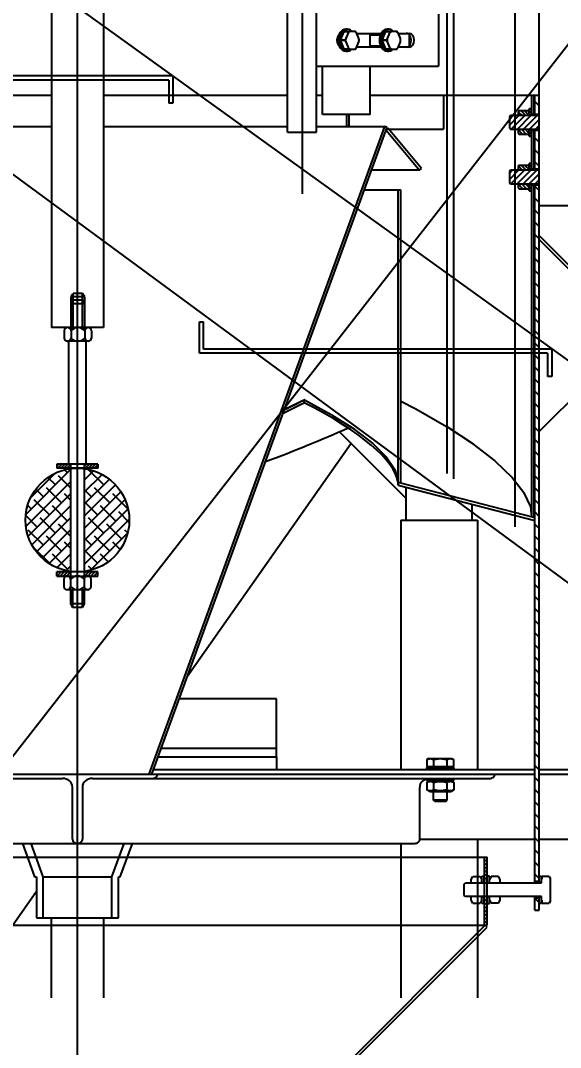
# Model space of a CAD drawing. Extents: x 0 to 21025, y 0 to 14850.
# Drawn here: x 12791 to 13186, y 10571 to 11323 of the extents above; entities that cross this region are included whole.
import ezdxf

# ---------------------------------------------------------------- set-up
doc = ezdxf.new("R2010")
doc.units = 0
doc.header["$LTSCALE"] = 200
doc.header["$MEASUREMENT"] = 0
doc.header["$PDMODE"] = 35
doc.header["$PDSIZE"] = 5
doc.linetypes.add('CENTER', pattern=[2, 1.25, -0.25, 0.25, -0.25])
doc.linetypes.add('DASHED2', pattern=[0.375, 0.25, -0.125])
for name, color, linetype in [('DIM', 1, 'Continuous'), ('HACH', 9, 'Continuous'), ('M2', 2, 'Continuous'), ('M3', 3, 'Continuous'), ('M4', 4, 'Continuous'), ('MC1', 8, 'CENTER'), ('MT2', 1, 'DASHED2')]:
    doc.layers.add(name, color=color, linetype=linetype)
doc.styles.add('ROMANS', font='romans.shx')
doc.dimstyles.new('CEMI-1. 25', dxfattribs={"dimscale": 25, "dimtxt": 2.5, "dimasz": 2.5, "dimexe": 1, "dimexo": 1, "dimtad": 1, "dimdec": 0, "dimtxsty": 'ROMANS', "dimcen": 0, "dimclrd": 1, "dimclre": 1, "dimclrt": 3, "dimadec": 0, "dimazin": 2, "dimtfac": 1, "dimtdec": 0, "dimtmove": 0, "dimatfit": 3, "dimfxl": 1.25, "dimlwd": -1, "dimlwe": -1, "dimarcsym": 1})
pattern_1 = [(45, (57675.6955, -24767.6057), (-1.122532015, 1.122532015), [])]
pattern_2 = [(45, (-11993.1698, 1863.793), (2.2097087, -2.2097087), [])]
pattern_3 = [(135, (-11993.1698, 1863.793), (1.32582521, 1.32582521), [])]

# ---------------------------------------------------------------- blocks, each defined once
blk = doc.blocks.new('iss')
at = {"layer": 'HACH'}
h = blk.add_hatch(dxfattribs=at)
h.set_pattern_fill('ANSI31', color=256, scale=50, style=0)
h.set_pattern_definition([(135, (-11993.17, 1863.793), (4.4194174, 4.4194174), [])])
h.paths.add_polyline_path([(4460.3, -19453.96), (4463.48, -19453.96), (4463.48, -19459.45), (4463.48, -19462.96), (4460.3, -19462.96)])
h.paths.add_polyline_path([(4463.48, -18946.87), (4463.48, -18932.04), (4460.3, -18932.04), (4460.3, -19175.33), (4460.3, -19177.46), (4460.3, -19442.96), (4463.48, -19442.96), (4463.48, -19433.29)])
h.paths.add_polyline_path([(4463.48, -18920.04), (4463.48, -18892.04), (4460.3, -18892.04), (4460.3, -18920.04)])
h.paths.add_polyline_path([(4463.48, -18880.04), (4463.48, -18866.04), (4460.3, -18866.04), (4460.3, -18880.04)])
h = blk.add_hatch(dxfattribs=at)
h.set_pattern_fill('ANSI31', color=256, scale=25, angle=90, style=0)
h.set_pattern_definition(pattern_2)
h.paths.add_polyline_path([(4442.57, -18891.04), (4441.65, -18890.12), (4441.65, -18881.96), (4442.57, -18881.04), (4448.1, -18881.04), (4456.1, -18881.04), (4463.48, -18881.04), (4463.48, -18891.04), (4456.1, -18891.04), (4448.1, -18891.04)])
h = blk.add_hatch(dxfattribs=at)
h.set_pattern_fill('ANSI31', color=256, scale=15, style=0)
h.set_pattern_definition(pattern_3)
h.paths.add_polyline_path([(4455.58, -18894.59), (4448.62, -18894.59), (4448.1, -18893.69), (4448.1, -18891.04), (4456.1, -18891.04), (4456.1, -18891.29), (4456.1, -18893.69)])
h.paths.add_polyline_path([(4448.62, -18877.49), (4455.58, -18877.49), (4456.1, -18878.39), (4456.1, -18880.79), (4456.1, -18881.04), (4448.1, -18881.04), (4448.1, -18878.39)])
h = blk.add_hatch(dxfattribs=at)
h.set_pattern_fill('ANSI31', color=256, scale=12.5, style=0)
h.set_pattern_definition([(135, (-11993.1698, 1903.793), (1.10485435, 1.10485435), [])])
h.paths.add_polyline_path([(4456.1, -18876.04), (4457.8, -18876.04), (4457.8, -18880.79), (4456.1, -18880.79), (4456.1, -18878.39)])
h.paths.add_polyline_path([(4457.8, -18896.04), (4456.1, -18896.04), (4456.1, -18893.69), (4456.1, -18891.29), (4457.8, -18891.29)])
h = blk.add_hatch(dxfattribs=at)
h.set_pattern_fill('ANSI31', color=256, scale=15, style=0)
h.set_pattern_definition(pattern_3)
h.paths.add_polyline_path([(4455.58, -18934.59), (4448.62, -18934.59), (4448.1, -18933.69), (4448.1, -18931.04), (4456.1, -18931.04), (4456.1, -18931.29), (4456.1, -18933.69)])
h.paths.add_polyline_path([(4448.62, -18917.49), (4455.58, -18917.49), (4456.1, -18918.39), (4456.1, -18920.79), (4456.1, -18921.04), (4448.1, -18921.04), (4448.1, -18918.39)])
h = blk.add_hatch(dxfattribs=at)
h.set_pattern_fill('ANSI31', color=256, scale=12.5, style=0)
h.set_pattern_definition([(135, (-11993.1698, 1863.793), (1.10485435, 1.10485435), [])])
h.paths.add_polyline_path([(4456.1, -18916.04), (4457.8, -18916.04), (4457.8, -18920.79), (4456.1, -18920.79), (4456.1, -18918.39)])
h.paths.add_polyline_path([(4457.8, -18936.04), (4456.1, -18936.04), (4456.1, -18933.69), (4456.1, -18931.29), (4457.8, -18931.29)])
h = blk.add_hatch(dxfattribs=at)
h.set_pattern_fill('ANSI31', color=256, scale=25, angle=90, style=0)
h.set_pattern_definition(pattern_2)
h.paths.add_polyline_path([(4442.57, -18931.04), (4441.65, -18930.12), (4441.65, -18921.96), (4442.57, -18921.04), (4448.1, -18921.04), (4456.1, -18921.04), (4463.48, -18921.04), (4463.48, -18931.04), (4456.1, -18931.04), (4448.1, -18931.04)])
h = blk.add_hatch(dxfattribs=at)
h.set_pattern_fill('ANSI31', color=256, scale=0.5, style=0)
h.set_pattern_definition(pattern_1)
h.paths.add_polyline_path([(4120.3, -19136.21), (4110.3, -19136.21), (4110.3, -19139.21), (4120.3, -19139.21)])
h.paths.add_polyline_path([(4140.3, -19136.21), (4130.3, -19136.21), (4130.3, -19139.21), (4140.3, -19139.21)])
h = blk.add_hatch(dxfattribs=at)
h.set_pattern_fill('ANSI38', color=256, scale=50, style=0)
h.set_pattern_definition([(45, (-139728.9055, -5143.8556), (-4.41941738, 4.41941738), []), (135, (-139728.9055, -5143.8556), (-13.25825215, 4.41941738), [15.625, -9.375])])
h.paths.add_polyline_path([(4120.3, -19139.54, 0.308546), (4088.41, -19168.12), (4120.3, -19168.12)])
h.paths.add_polyline_path([(4120.3, -19168.12), (4088.41, -19168.12, 0.060504), (4087.3, -19177.21, 0.37607), (4120.3, -19214.88)])
h.paths.add_polyline_path([(4163.3, -19177.21, 0.060504), (4162.2, -19168.12), (4130.3, -19168.12), (4130.3, -19214.88, 0.37607)])
h.paths.add_polyline_path([(4130.3, -19139.54), (4130.3, -19168.12), (4162.2, -19168.12, 0.308546)])
h = blk.add_hatch(dxfattribs=at)
h.set_pattern_fill('ANSI31', color=256, scale=0.5, style=0)
h.set_pattern_definition(pattern_1)
h.paths.add_polyline_path([(4120.3, -19215.21), (4110.3, -19215.21), (4110.3, -19218.21), (4120.3, -19218.21)])
h.paths.add_polyline_path([(4140.3, -19215.21), (4130.3, -19215.21), (4130.3, -19218.21), (4140.3, -19218.21)])
h = blk.add_hatch(dxfattribs=at)
h.set_pattern_fill('ANSI31', color=256, scale=15, angle=90, style=0)
h.set_pattern_definition([(135, (20243.7777, 1966.8748), (-1.32582521, -1.32582521), [])])
h.paths.add_polyline_path([(3827.3, -19453.96), (3825.3, -19453.96), (3825.3, -19473.97), (3827.3, -19473.97), (3827.3, -19457.96)])
h.paths.add_polyline_path([(3825.3, -19441.96), (3827.3, -19441.96), (3827.3, -19437.96), (3827.3, -19423.97), (3825.3, -19423.97)])
h.paths.add_polyline_path([(4425.3, -19453.96), (4423.3, -19453.96), (4423.3, -19457.96), (4423.3, -19473.97), (4425.3, -19473.97)])
h.paths.add_polyline_path([(4423.3, -19441.96), (4425.3, -19441.96), (4425.3, -19423.97), (4423.3, -19423.97), (4423.3, -19437.96)])
at = {"layer": 'M2'}
for p, q in [((4279.2, -18893.22), (4279.2, -18617.67)), ((4300.5, -18893.22), (4300.5, -18617.67)), ((4279.2, -18893.22), (4300.5, -18893.22))]:
    blk.add_line(p, q, dxfattribs=at)
at = {"layer": 'M3'}
for p, q in [((4463.48, -19442.96), (4463.48, -18576.87)), ((4389.65, -18806.81), (4389.65, -18844.81)), ((4316.82, -18821.81), (4316.87, -18821.81)), ((4318.02, -18825.8), (4320.67, -18819.32)), ((4320.67, -18819.32), (4323.59, -18819.32)), ((4323.6, -18819.31), (4320.68, -18819.31)), ((4322.9, -18817.81), (4321.77, -18817.81)), ((4323.51, -18820.5), (4321.83, -18824.62)), ((4328.34, -18819.31), (4324.97, -18819.31)), ((4331.47, -18824.62), (4329.79, -18820.5)), ((4329.92, -18820.81), (4347.76, -18820.81)), ((4339.7, -18830.81), (4339.7, -18820.81)), ((4339.7, -18821.81), (4347.28, -18821.81)), ((4348.43, -18825.8), (4351.08, -18819.32)), ((4351.08, -18819.32), (4353.99, -18819.32)), ((4354, -18819.31), (4351.09, -18819.31)), ((4353.31, -18817.81), (4352.18, -18817.81)), ((4353.92, -18820.5), (4352.23, -18824.62)), ((4358.74, -18819.31), (4355.37, -18819.31)), ((4361.88, -18824.62), (4360.2, -18820.5)), ((4360.32, -18820.81), (4368.44, -18820.81)), ((4368.57, -18829.52), (4368.57, -18822.1)), ((4316.82, -18829.81), (4316.87, -18829.81)), ((4320.94, -18825.8), (4318.02, -18825.8)), ((4318.02, -18825.82), (4320.94, -18825.82)), ((4320.67, -18832.3), (4318.02, -18825.82)), ((4321.83, -18827), (4323.51, -18831.12)), ((4329.79, -18831.12), (4331.47, -18827)), ((4339.7, -18829.81), (4347.28, -18829.81)), ((4351.35, -18825.8), (4348.43, -18825.8)), ((4348.43, -18825.82), (4351.35, -18825.82)), ((4351.08, -18832.3), (4348.43, -18825.82)), ((4352.23, -18827), (4353.92, -18831.12)), ((4360.2, -18831.12), (4361.88, -18827)), ((4323.59, -18832.3), (4320.67, -18832.3)), ((4320.68, -18832.31), (4323.6, -18832.31)), ((4322.9, -18833.81), (4321.77, -18833.81)), ((4324.97, -18832.31), (4328.34, -18832.31)), ((4347.76, -18830.81), (4329.92, -18830.81)), ((4353.99, -18832.3), (4351.08, -18832.3)), ((4351.09, -18832.31), (4354, -18832.31)), ((4353.31, -18833.81), (4352.18, -18833.81)), ((4355.37, -18832.31), (4358.74, -18832.31)), ((4368.44, -18830.81), (4360.32, -18830.81)), ((4300.5, -18844.81), (4389.65, -18844.81)), ((4304.7, -18880.27), (4304.7, -18844.81)), ((4339.7, -18880.27), (4339.7, -18844.81)), ((3946.01, -18866.04), (4106.3, -18866.04)), ((4144.3, -18866.04), (4279.2, -18866.04)), ((4300.5, -18866.04), (4304.7, -18866.04)), ((4339.7, -18866.04), (4463.48, -18866.04)), ((4393.32, -18866.04), (4393.32, -18891.04)), ((4457.93, -18866.04), (4457.93, -18880.04)), ((4459.94, -18880.04), (4459.94, -18866.04)), ((4460.3, -18881.04), (4460.3, -18866.04)), ((4339.7, -18880.27), (4304.7, -18880.27)), ((4322.61, -18888.89), (4322.61, -18880.27)), ((4324.03, -18880.27), (4324.03, -18888.89)), ((4442.57, -18881.04), (4441.65, -18881.96)), ((4441.65, -18881.96), (4441.65, -18890.12)), ((4463.48, -18881.04), (4442.57, -18881.04)), ((4448.62, -18877.49), (4448.1, -18878.39)), ((4448.1, -18878.39), (4448.1, -18881.04)), ((4455.58, -18877.49), (4448.62, -18877.49)), ((4449.35, -18877.37), (4454.85, -18877.37)), ((4456.1, -18878.39), (4455.58, -18877.49)), ((4456.1, -18881.04), (4456.1, -18876.04)), ((4457.8, -18876.04), (4456.1, -18876.04)), ((4456.1, -18880.79), (4457.8, -18880.79)), ((4457.8, -18881.04), (4457.8, -18876.04)), ((4457.93, -18880.04), (4459.94, -18880.04)), ((4460.3, -18880.04), (4463.48, -18880.04)), ((3900.3, -18888.89), (4106.3, -18888.89)), ((4144.3, -18888.89), (4279.2, -18888.89)), ((4350.3, -18888.89), (4177.68, -19363.17)), ((4179.81, -19363.17), (4352.18, -18889.58)), ((4300.5, -18888.89), (4350.3, -18888.89)), ((4352.18, -18889.58), (4350.3, -18888.89)), ((4352.93, -18890.46), (4351.39, -18891.75)), ((4352.93, -18890.46), (4351.86, -18890.46)), ((4377.42, -18919.65), (4352.93, -18890.46)), ((4441.65, -18890.12), (4442.57, -18891.04)), ((4351.39, -18891.75), (4375.88, -18920.93)), ((4353.41, -18891.04), (4393.32, -18891.04)), ((4442.57, -18891.04), (4463.48, -18891.04)), ((4448.1, -18891.04), (4448.1, -18893.69)), ((4448.1, -18893.69), (4448.62, -18894.59)), ((4448.62, -18894.59), (4455.58, -18894.59)), ((4455.58, -18894.59), (4456.1, -18893.69)), ((4456.1, -18896.04), (4456.1, -18891.04)), ((4457.8, -18891.29), (4456.1, -18891.29)), ((4456.1, -18896.04), (4457.8, -18896.04)), ((4457.8, -18896.04), (4457.8, -18891.04)), ((4459.94, -18892.04), (4457.93, -18892.04)), ((4457.93, -18892.04), (4457.93, -18920.04)), ((4459.94, -18920.04), (4459.94, -18892.04)), ((4460.3, -18921.04), (4460.3, -18891.04)), ((4463.48, -18892.04), (4460.3, -18892.04)), ((4375.88, -18920.93), (4377.42, -18919.65)), ((4448.62, -18917.49), (4448.1, -18918.39)), ((4448.1, -18918.39), (4448.1, -18921.04)), ((4455.58, -18917.49), (4448.62, -18917.49)), ((4449.35, -18917.37), (4454.85, -18917.37)), ((4456.1, -18918.39), (4455.58, -18917.49)), ((4456.1, -18921.04), (4456.1, -18916.04)), ((4457.8, -18916.04), (4456.1, -18916.04)), ((4456.1, -18920.79), (4457.8, -18920.79)), ((4457.8, -18921.04), (4457.8, -18916.04)), ((4457.93, -18920.04), (4459.94, -18920.04)), ((4460.3, -18920.04), (4463.48, -18920.04)), ((4375.88, -18920.93), (4340.77, -18920.93)), ((4442.57, -18921.04), (4441.65, -18921.96)), ((4441.65, -18921.96), (4441.65, -18930.12)), ((4463.48, -18921.04), (4442.57, -18921.04)), ((4335.53, -18935.33), (4362.27, -18935.33)), ((4360.09, -18935.33), (4360.09, -19149.54)), ((4362.09, -19150.05), (4362.09, -18935.33)), ((4362.27, -19149.14), (4362.27, -18935.33)), ((4441.65, -18930.12), (4442.57, -18931.04)), ((4442.57, -18931.04), (4463.48, -18931.04)), ((4448.1, -18931.04), (4448.1, -18933.69)), ((4448.1, -18933.69), (4448.62, -18934.59)), ((4448.62, -18934.59), (4455.58, -18934.59)), ((4455.58, -18934.59), (4456.1, -18933.69)), ((4456.1, -18936.04), (4456.1, -18931.04)), ((4457.8, -18931.29), (4456.1, -18931.29)), ((4457.8, -18936.04), (4457.8, -18931.04)), ((4459.94, -18932.04), (4457.93, -18932.04)), ((4457.93, -18932.04), (4457.93, -19174.72)), ((4459.94, -19175.24), (4459.94, -18932.04)), ((4460.3, -19442.96), (4460.3, -18931.04)), ((4463.48, -18932.04), (4460.3, -18932.04)), ((4456.1, -18936.04), (4457.8, -18936.04)), ((4463.48, -18946.87), (4514.28, -18946.87)), ((4459.94, -18965.39), (4460.3, -18965.75)), ((4459.94, -18965.39), (4460.3, -18965.75)), ((4460.3, -18968.58), (4459.94, -18968.21)), ((4463.48, -18968.93), (4530.8, -19036.25)), ((4463.48, -18968.93), (4530.29, -19035.74)), ((4530.29, -19038.57), (4463.48, -18971.76)), ((4463.48, -19112.45), (4530.29, -19045.64)), ((4277.01, -19096.11), (4291.38, -19089.16)), ((4291.47, -19091.24), (4291.47, -19089.11)), ((4291.56, -19089.16), (4311.27, -19100)), ((4362.27, -19090.06), (4373.09, -19095.63)), ((4311.43, -19100.1), (4328.12, -19110.76)), ((4373.24, -19095.71), (4395.69, -19108.68)), ((4395.82, -19108.76), (4415.12, -19121.5)), ((4317.17, -19112.54), (4366.15, -19161.52)), ((4328.25, -19110.85), (4341.63, -19121.17)), ((4459.94, -19116), (4460.3, -19115.63)), ((4325.72, -19121.09), (4205.7, -19292.04)), ((4341.73, -19121.25), (4351.59, -19131.04)), ((4415.23, -19121.57), (4431.15, -19133.94)), ((4351.66, -19131.12), (4357.84, -19140.23)), ((4431.24, -19134.01), (4443.6, -19145.85)), ((4357.87, -19140.31), (4360.09, -19147.99)), ((4443.66, -19145.92), (4452.31, -19157.1)), ((4360.09, -19149.54), (4460.3, -19175.33)), ((4360.3, -19149.59), (4360.3, -19151.72)), ((4360.3, -19151.72), (4460.3, -19177.46)), ((4362.09, -19150.05), (4362.27, -19149.19)), ((4366.15, -19177.27), (4366.15, -19153.23)), ((4452.35, -19157.16), (4457.19, -19167.55)), ((4414.41, -19177.27), (4414.41, -19165.65)), ((4457.21, -19167.61), (4457.93, -19174.72)), ((4460.3, -19177.46), (4460.3, -19175.33)), ((4362.15, -19177.27), (4418.41, -19177.27)), ((4362.15, -19177.27), (4362.15, -19359.99)), ((4418.41, -19177.27), (4418.41, -19359.99)), ((4382.57, -19351.89), (4381.25, -19352.65)), ((4381.25, -19352.65), (4381.25, -19357.69)), ((4382.57, -19351.89), (4399.57, -19351.89)), ((4386.16, -19352.65), (4386.16, -19357.69)), ((4395.98, -19352.65), (4395.98, -19357.69)), ((4399.57, -19351.89), (4400.88, -19352.65)), ((4400.88, -19357.69), (4400.88, -19352.65)), ((3790.3, -19363.17), (4460.3, -19363.17)), ((4125.3, -19413.97), (4125.3, -19363.17)), ((4180.97, -19359.99), (4271.26, -19359.99)), ((4183.96, -19363.17), (4183.96, -19363.29)), ((4271.26, -19359.99), (4460.3, -19359.99)), ((4381.07, -19358.29), (4401.07, -19358.29)), ((4381.07, -19358.29), (4381.07, -19359.99)), ((4381.25, -19357.69), (4400.88, -19357.69)), ((4383.37, -19358.29), (4383.37, -19357.69)), ((4398.77, -19358.29), (4398.77, -19357.69)), ((4401.07, -19358.29), (4401.07, -19359.99)), ((4431.06, -19363.29), (4431.06, -19363.17)), ((4463.48, -19359.99), (4682.6, -19359.99)), ((4463.48, -19363.17), (4682.6, -19363.17)), ((3823.06, -19366.34), (4114.31, -19366.34)), ((4136.3, -19366.34), (4427.55, -19366.34)), ((4381.07, -19368.04), (4381.07, -19366.34)), ((4401.07, -19368.04), (4381.07, -19368.04)), ((4383.42, -19368.04), (4381.25, -19369.29)), ((4381.25, -19369.29), (4381.25, -19374.79)), ((4386.25, -19374.79), (4386.25, -19369.29)), ((4395.89, -19369.29), (4395.89, -19374.79)), ((4398.72, -19368.04), (4400.88, -19369.29)), ((4400.88, -19369.29), (4400.88, -19374.79)), ((4401.07, -19368.04), (4401.07, -19366.34)), ((4121.64, -19410.92), (4121.64, -19372.69)), ((4128.97, -19372.69), (4128.97, -19410.92)), ((4376.07, -19410.92), (4376.07, -19372.69)), ((4383.42, -19376.04), (4381.25, -19374.79)), ((4383.42, -19376.04), (4398.72, -19376.04)), ((4386.07, -19382.37), (4386.07, -19376.04)), ((4396.07, -19382.37), (4396.07, -19376.04)), ((4398.72, -19376.04), (4400.88, -19374.79)), ((4396.07, -19382.37), (4386.07, -19382.37)), ((4386.99, -19383.29), (4386.07, -19382.37)), ((4395.15, -19383.29), (4386.99, -19383.29)), ((4395.15, -19383.29), (4396.07, -19382.37)), ((3878.06, -19413.97), (4372.55, -19413.97)), ((4085.03, -19413.97), (4093.92, -19438.39)), ((4100.3, -19438.39), (4091.42, -19413.97)), ((4159.19, -19413.97), (4150.3, -19438.39)), ((4156.69, -19438.39), (4165.58, -19413.97)), ((4362.15, -19413.97), (4362.15, -19527.05)), ((4376.07, -19410.79), (4460.3, -19410.79)), ((4418.41, -19410.79), (4418.41, -19527.05)), ((4463.48, -19410.79), (4682.6, -19410.79)), ((4000.83, -19423.97), (4425.3, -19423.97)), ((4000.83, -19423.97), (4425.3, -19423.97)), ((4423.3, -19423.97), (4423.3, -19473.97)), ((4425.3, -19473.97), (4425.3, -19423.97)), ((4093.92, -19438.39), (4095.3, -19438.39)), ((4095.3, -19438.39), (4095.3, -19468.39)), ((4100.3, -19468.39), (4100.3, -19438.39)), ((4100.3, -19438.39), (4150.3, -19438.39)), ((4150.3, -19438.39), (4150.3, -19468.39)), ((4155.3, -19468.39), (4155.3, -19438.39)), ((4155.3, -19438.39), (4156.69, -19438.39)), ((4413.6, -19440.31), (4414.85, -19438.14)), ((4414.85, -19438.14), (4420.35, -19438.14)), ((4420.35, -19438.14), (4421.6, -19440.31)), ((4421.6, -19437.96), (4423.3, -19437.96)), ((4421.6, -19442.96), (4421.6, -19437.96)), ((4423.3, -19442.96), (4423.3, -19437.96)), ((4427, -19437.96), (4425.3, -19437.96)), ((4425.3, -19442.96), (4425.3, -19437.96)), ((4427, -19442.96), (4427, -19437.96)), ((4428.25, -19438.14), (4427, -19440.31)), ((4433.75, -19438.14), (4428.25, -19438.14)), ((4435, -19440.31), (4433.75, -19438.14)), ((4463.48, -19437.96), (4465.18, -19437.96)), ((4465.18, -19442.96), (4465.18, -19437.96)), ((4465.78, -19440.26), (4465.78, -19438.14)), ((4470.82, -19438.14), (4465.78, -19438.14)), ((4470.82, -19438.14), (4471.58, -19439.46)), ((4471.58, -19439.46), (4471.58, -19456.46)), ((4408.65, -19443.88), (4409.57, -19442.96)), ((4408.65, -19452.04), (4408.65, -19443.88)), ((4409.57, -19442.96), (4465.18, -19442.96)), ((4413.6, -19442.96), (4413.6, -19440.31)), ((4423.3, -19442.71), (4421.6, -19442.71)), ((4425.3, -19442.71), (4427, -19442.71)), ((4435, -19442.96), (4435, -19440.31)), ((4463.48, -19441.96), (4460.3, -19441.96)), ((4465.18, -19442.71), (4463.48, -19442.71)), ((4465.18, -19440.26), (4465.78, -19440.26)), ((4095.3, -19449.28), (4040.71, -19527.05)), ((4409.57, -19452.96), (4408.65, -19452.04)), ((4465.18, -19452.96), (4409.57, -19452.96)), ((4413.6, -19455.61), (4413.6, -19452.96)), ((4421.6, -19457.96), (4421.6, -19452.96)), ((4421.6, -19453.21), (4423.3, -19453.21)), ((4423.3, -19457.96), (4423.3, -19452.96)), ((4425.3, -19457.96), (4425.3, -19452.96)), ((4427, -19453.21), (4425.3, -19453.21)), ((4427, -19457.96), (4427, -19452.96)), ((4435, -19455.61), (4435, -19452.96)), ((4460.3, -19462.96), (4460.3, -19452.96)), ((4460.3, -19453.96), (4463.48, -19453.96)), ((4463.48, -19462.96), (4463.48, -19452.96)), ((4463.48, -19453.21), (4465.18, -19453.21)), ((4465.18, -19457.96), (4465.18, -19452.96)), ((4414.85, -19457.77), (4413.6, -19455.61)), ((4414.85, -19457.77), (4420.35, -19457.77)), ((4421.6, -19455.61), (4420.35, -19457.77)), ((4423.3, -19457.96), (4421.6, -19457.96)), ((4425.3, -19457.96), (4427, -19457.96)), ((4427, -19455.61), (4428.25, -19457.77)), ((4433.75, -19457.77), (4428.25, -19457.77)), ((4433.75, -19457.77), (4435, -19455.61)), ((4465.18, -19457.96), (4463.48, -19457.96)), ((4465.78, -19455.66), (4465.18, -19455.66)), ((4465.78, -19457.77), (4465.78, -19455.66)), ((4465.78, -19457.77), (4470.82, -19457.77)), ((4471.58, -19456.46), (4470.82, -19457.77)), ((4095.3, -19468.39), (4155.3, -19468.39)), ((4106.3, -19527.05), (4106.3, -19468.39)), ((4144.3, -19468.39), (4144.3, -19527.05)), ((4460.3, -19462.96), (4463.48, -19462.96)), ((3825.3, -19473.97), (4425.3, -19473.97)), ((4423.89, -19473.97), (4168.39, -19729.47)), ((4169.8, -19730.88), (4425.3, -19475.38)), ((4425.3, -19475.38), (4423.89, -19473.97))]:
    blk.add_line(p, q, dxfattribs=at)
for centre, major_axis, ratio, start_param, end_param in [((4318.94, -18825.81), (0, 5), 0.707107, 0.612604, 2.528989), ((4321.77, -18825.81), (0, -8), 0.707107, 3.141593, 6.283185), ((4322.9, -18825.81), (0, -8), 0.707107, 2.519224, 6.905554), ((4323.33, -18825.81), (0, -7.5), 0.707107, 3.663907, 3.666475), ((4326.65, -18825.81), (0, 6.92), 0.707107, 0.35124, 0.695958), ((4326.24, -18825.81), (0, -7.5), 0.707107, 3.663907, 3.666475), ((4326.65, -18825.81), (0, 6.92), 0.707107, 5.587228, 5.931945), ((4326.24, -18825.81), (0, 7.5), 0.707107, 5.758303, 5.76087), ((4352.18, -18825.81), (0, -8), 0.707107, 3.141593, 6.283185), ((4353.31, -18825.81), (0, -8), 0.707107, 2.519224, 6.905554), ((4353.73, -18825.81), (0, -7.5), 0.707107, 3.663907, 3.666475), ((4357.06, -18825.81), (0, 6.92), 0.707107, 0.35124, 0.695958), ((4356.65, -18825.81), (0, -7.5), 0.707107, 3.663907, 3.666475), ((4357.06, -18825.81), (0, 6.92), 0.707107, 5.587228, 5.931945), ((4356.65, -18825.81), (0, 7.5), 0.707107, 5.758303, 5.76087), ((4366.2, -18825.81), (0, -5), 0.707107, 0, 3.141593), ((4368.44, -18825.81), (0, 5), 0.707107, 3.141593, 6.283185), ((4323.33, -18825.81), (0, -7.5), 0.707107, 4.711105, 4.713673), ((4326.24, -18825.81), (0, -7.5), 0.707107, 4.711105, 4.713673), ((4326.65, -18825.81), (0, -6.92), 0.707107, 4.54003, 4.884748), ((4326.65, -18825.81), (0, 6.92), 0.707107, 4.54003, 4.884748), ((4353.73, -18825.81), (0, -7.5), 0.707107, 4.711105, 4.713673), ((4356.65, -18825.81), (0, -7.5), 0.707107, 4.711105, 4.713673), ((4357.06, -18825.81), (0, -6.92), 0.707107, 4.54003, 4.884748), ((4357.06, -18825.81), (0, 6.92), 0.707107, 4.54003, 4.884748), ((4323.33, -18825.81), (0, -7.5), 0.707107, 5.758303, 5.76087), ((4326.65, -18825.81), (0, -6.92), 0.707107, 5.587228, 5.931945), ((4326.24, -18825.81), (0, -7.5), 0.707107, 5.758303, 5.76087), ((4326.65, -18825.81), (0, -6.92), 0.707107, 0.35124, 0.695958), ((4326.24, -18825.81), (0, 7.5), 0.707107, 3.663907, 3.666475), ((4353.73, -18825.81), (0, -7.5), 0.707107, 5.758303, 5.76087), ((4357.06, -18825.81), (0, -6.92), 0.707107, 5.587228, 5.931945), ((4356.65, -18825.81), (0, -7.5), 0.707107, 5.758303, 5.76087), ((4357.06, -18825.81), (0, -6.92), 0.707107, 0.35124, 0.695958), ((4356.65, -18825.81), (0, 7.5), 0.707107, 3.663907, 3.666475), ((4457.93, -18886.04), (0, 6), 0.027089, 0, 0.585686), ((4459.94, -18886.04), (0, -6), 0.027089, 3.141593, 3.727278), ((4457.93, -18886.04), (0, 6), 0.027089, 2.555907, 3.141593), ((4459.94, -18886.04), (0, -6), 0.027089, 5.6975, 6.283185), ((4457.93, -18926.04), (0, 6), 0.027089, 0, 0.585686), ((4459.94, -18926.04), (0, -6), 0.027089, 3.141593, 3.727278), ((4457.93, -18926.04), (0, 6), 0.027089, 2.555907, 3.141593), ((4459.94, -18926.04), (0, -6), 0.027089, 5.6975, 6.283185), ((4125.3, -19091.24), (-234.49, -64.33), 0.240393, 2.201137, 2.290341), ((4125.3, -19089.11), (234.49, 64.33), 0.240393, 5.347932, 5.431925), ((4290.06, -19089.11), (-2, -0.55), 0.240393, 2.226227, 2.290341), ((4290.06, -19089.11), (-2, 0.55), 0.240393, 3.92873, 3.992845), ((4125.3, -19091.24), (-234.49, 64.33), 0.240393, 3.24987, 3.992845), ((4309.77, -19099.96), (-2, 0.55), 0.240393, 3.800502, 3.92873), ((4371.68, -19095.63), (-2, 0.55), 0.240393, 3.884514, 3.992845), ((4394.13, -19108.6), (-2, 0.55), 0.240393, 3.776183, 3.884514), ((4125.3, -19091.24), (-334.27, -91.7), 0.240393, 1.928812, 2.137983), ((4326.46, -19110.62), (-2, 0.55), 0.240393, 3.672274, 3.800502), ((4339.84, -19120.94), (-2, 0.55), 0.240393, 3.544046, 3.672274), ((4413.44, -19121.34), (-2, 0.55), 0.240393, 3.667852, 3.776183), ((4349.7, -19130.73), (-2, 0.55), 0.240393, 3.415817, 3.544046), ((4429.36, -19133.7), (-2, 0.55), 0.240393, 3.559521, 3.667852), ((4355.88, -19139.83), (-2, 0.55), 0.240393, 3.287589, 3.415817), ((4441.72, -19145.54), (-2, 0.55), 0.240393, 3.451191, 3.559521), ((4125.3, -19091.24), (-234.49, 64.33), 0.240393, 3.207446, 3.242644), ((4358.27, -19148.11), (3.99, -1.09), 0.240393, 0.017768, 0.065854), ((4450.37, -19156.72), (-2, 0.55), 0.240393, 3.34286, 3.451191), ((4455.21, -19167.1), (-2, 0.55), 0.240393, 3.234529, 3.34286), ((4125.3, -19089.11), (334.27, -91.7), 0.240393, 0.065854, 0.112768), ((4180.44, -19363.29), (-3.52, 0), 0.866025, 1.570796, 3.141593), ((4427.55, -19363.29), (-3.52, 0), 0.866025, 1.570796, 3.141593), ((4114.31, -19372.69), (7.33, 0), 0.866025, 0, 1.570796), ((4136.3, -19372.69), (-7.33, 0), 0.866025, 4.712389, 6.283185), ((4383.4, -19372.69), (-7.33, 0), 0.866025, 5.036641, 6.283185), ((4125.16, -19410.92), (3.52, 0), 0.866025, 3.141593, 4.712389), ((4125.45, -19410.92), (-3.52, 0), 0.866025, 1.570796, 3.141593), ((4372.55, -19410.92), (-3.52, 0), 0.866025, 1.570796, 3.141593)]:
    blk.add_ellipse(centre, major_axis=major_axis, ratio=ratio, start_param=start_param, end_param=end_param, dxfattribs=at)
for points, weights in [([(4323.59, -18819.32), (4323.58, -18819.93), (4323.51, -18820.5)], [1, 1.00447465467, 1]), ([(4324.97, -18819.31), (4324.35, -18819.31), (4323.6, -18819.31)], [1, 1.00447465467, 1]), ([(4328.89, -18819.31), (4328.64, -18819.31), (4328.34, -18819.31)], [1, 1.00447465467, 1]), ([(4329.79, -18820.5), (4329.4, -18819.93), (4328.9, -18819.32)], [1, 1.00447465467, 1]), ([(4353.99, -18819.32), (4353.99, -18819.93), (4353.92, -18820.5)], [1, 1.00447465467, 1]), ([(4355.37, -18819.31), (4354.75, -18819.31), (4354, -18819.31)], [1, 1.00447465467, 1]), ([(4359.29, -18819.31), (4359.04, -18819.31), (4358.74, -18819.31)], [1, 1.00447465467, 1]), ([(4360.2, -18820.5), (4359.81, -18819.93), (4359.31, -18819.32)], [1, 1.00447465467, 1]), ([(4321.83, -18824.62), (4321.44, -18825.19), (4320.94, -18825.8)], [1, 1.00447465467, 1]), ([(4320.94, -18825.82), (4321.44, -18826.43), (4321.83, -18827)], [1, 1.00447465467, 1]), ([(4331.55, -18825.8), (4331.55, -18825.19), (4331.47, -18824.62)], [1, 1.00447465467, 1]), ([(4331.47, -18827), (4331.55, -18826.43), (4331.55, -18825.82)], [1, 1.00447465467, 1]), ([(4352.23, -18824.62), (4351.84, -18825.19), (4351.35, -18825.8)], [1, 1.00447465467, 1]), ([(4351.35, -18825.82), (4351.84, -18826.43), (4352.23, -18827)], [1, 1.00447465467, 1]), ([(4361.95, -18825.8), (4361.95, -18825.19), (4361.88, -18824.62)], [1, 1.00447465467, 1]), ([(4361.88, -18827), (4361.95, -18826.43), (4361.95, -18825.82)], [1, 1.00447465467, 1]), ([(4323.51, -18831.12), (4323.58, -18831.69), (4323.59, -18832.3)], [1, 1.00447465467, 1]), ([(4323.6, -18832.31), (4324.35, -18832.31), (4324.97, -18832.31)], [1, 1.00447465467, 1]), ([(4328.34, -18832.31), (4328.64, -18832.31), (4328.89, -18832.31)], [1, 1.00447465467, 1]), ([(4328.9, -18832.3), (4329.4, -18831.69), (4329.79, -18831.12)], [1, 1.00447465467, 1]), ([(4353.92, -18831.12), (4353.99, -18831.69), (4353.99, -18832.3)], [1, 1.00447465467, 1]), ([(4354, -18832.31), (4354.75, -18832.31), (4355.37, -18832.31)], [1, 1.00447465467, 1]), ([(4358.74, -18832.31), (4359.04, -18832.31), (4359.29, -18832.31)], [1, 1.00447465467, 1]), ([(4359.31, -18832.3), (4359.81, -18831.69), (4360.2, -18831.12)], [1, 1.00447465467, 1]), ([(4448.62, -18877.49), (4448.66, -18877.43), (4449.35, -18877.37)], [1.07388530434, 1.07034683209, 1]), ([(4454.85, -18877.37), (4455.55, -18877.43), (4455.58, -18877.49)], [1, 1.07034683209, 1.07388530434]), ([(4448.62, -18917.49), (4448.66, -18917.43), (4449.35, -18917.37)], [1.07388530434, 1.07034683209, 1]), ([(4454.85, -18917.37), (4455.55, -18917.43), (4455.58, -18917.49)], [1, 1.07034683209, 1.07388530434]), ([(4381.25, -19352.65), (4382.57, -19351.89), (4383.71, -19351.89)], [1, 1.0379548493, 1]), ([(4383.71, -19351.89), (4384.85, -19351.89), (4386.16, -19352.65)], [1, 1.0379548493, 1]), ([(4386.16, -19352.65), (4388.79, -19351.89), (4391.07, -19351.89)], [1, 1.0379548493, 1]), ([(4391.07, -19351.89), (4393.35, -19351.89), (4395.98, -19352.65)], [1, 1.0379548493, 1]), ([(4395.98, -19352.65), (4397.29, -19351.89), (4398.43, -19351.89)], [1, 1.0379548493, 1]), ([(4398.43, -19351.89), (4399.57, -19351.89), (4400.88, -19352.65)], [1, 1.0379548493, 1]), ([(4381.25, -19369.29), (4383.75, -19367.85), (4386.25, -19369.29)], [1, 1.15804961504, 1]), ([(4386.25, -19369.29), (4391.07, -19367.92), (4395.89, -19369.29)], [1, 1.1481454356, 1]), ([(4395.89, -19369.29), (4398.39, -19367.85), (4400.88, -19369.29)], [1, 1.15804961504, 1]), ([(4386.25, -19374.79), (4383.75, -19376.23), (4381.25, -19374.79)], [1, 1.15804961504, 1]), ([(4395.89, -19374.79), (4391.07, -19376.16), (4386.25, -19374.79)], [1, 1.1481454356, 1]), ([(4400.88, -19374.79), (4398.39, -19376.23), (4395.89, -19374.79)], [1, 1.15804961504, 1])]:
    blk.add_rational_spline(points, weights, degree=2, dxfattribs=at)
at = {"layer": 'M4'}
for p, q in [((4106.3, -18603.7), (4106.3, -19036.21)), ((4144.3, -18603.7), (4144.3, -19036.21)), ((4120.6, -19018.81), (4122.1, -19016.21)), ((4129.1, -19016.21), (4122.1, -19016.21)), ((4122.1, -19036.21), (4122.1, -19016.3)), ((4130.6, -19018.81), (4129.1, -19016.21)), ((4129.1, -19036.21), (4129.1, -19016.3)), ((4130.6, -19018.81), (4120.6, -19018.81)), ((4120.6, -19038.52), (4120.6, -19018.9)), ((4130.6, -19038.52), (4130.6, -19018.9)), ((4144.3, -19036.21), (4106.3, -19036.21)), ((4115.6, -19038.52), (4115.6, -19043.91)), ((4120.6, -19038.52), (4120.6, -19043.91)), ((4130.6, -19038.52), (4130.6, -19043.91)), ((4135.6, -19038.52), (4135.6, -19043.91)), ((4133.1, -19046.21), (4118.1, -19046.21)), ((4133.1, -19046.21), (4118.1, -19046.21)), ((4118.95, -19136.21), (4118.95, -19046.21)), ((4131.65, -19136.21), (4131.65, -19046.21)), ((4110.3, -19136.21), (4110.3, -19139.21)), ((4140.3, -19136.21), (4110.3, -19136.21)), ((4120.3, -19136.21), (4120.3, -19218.21)), ((4130.3, -19136.21), (4130.3, -19218.21)), ((4140.3, -19136.21), (4140.3, -19139.21)), ((4140.3, -19139.21), (4110.3, -19139.21)), ((4140.3, -19215.21), (4110.3, -19215.21)), ((4110.3, -19218.21), (4110.3, -19215.21)), ((4110.3, -19218.21), (4140.3, -19218.21)), ((4115.3, -19220.52), (4115.3, -19225.91)), ((4120.3, -19220.52), (4120.3, -19225.91)), ((4130.3, -19220.52), (4130.3, -19225.91)), ((4135.3, -19225.91), (4135.3, -19220.52)), ((4140.3, -19218.21), (4140.3, -19215.21)), ((4132.8, -19228.21), (4117.8, -19228.21)), ((4120.3, -19228.21), (4120.3, -19238.61)), ((4130.3, -19228.21), (4130.3, -19238.61)), ((4120.3, -19238.61), (4121.8, -19241.21)), ((4128.8, -19241.21), (4121.8, -19241.21)), ((4130.3, -19238.61), (4128.8, -19241.21)), ((4271.16, -19308.23), (4199.81, -19308.23)), ((4271.16, -19350.49), (4271.16, -19308.23)), ((4186.7, -19344.23), (4271.16, -19344.23)), ((4184.42, -19350.49), (4271.26, -19350.49)), ((4271.26, -19359.99), (4271.26, -19350.49))]:
    blk.add_line(p, q, dxfattribs=at)
blk.add_circle((4125.3, -19177.21), 38, dxfattribs=at)
for centre, radius, start, end in [((4118.1, -19038.72), 2.51, 4.62335, 175.37665), ((4125.6, -19042.79), 6.57, 40.48187, 139.51813), ((4133.1, -19038.72), 2.51, 4.62335, 175.37665), ((4118.1, -19043.7), 2.51, 184.62335, 355.37665), ((4125.6, -19039.64), 6.57, 220.48187, 319.51813), ((4133.1, -19043.7), 2.51, 184.62335, 355.37665), ((4117.8, -19220.72), 2.51, 4.62335, 175.37665), ((4125.3, -19224.79), 6.57, 40.48187, 139.51813), ((4132.8, -19220.72), 2.51, 4.62335, 175.37665), ((4117.8, -19225.7), 2.51, 184.62335, 355.37665), ((4125.3, -19221.64), 6.57, 220.48187, 319.51813), ((4132.8, -19225.7), 2.51, 184.62335, 355.37665)]:
    blk.add_arc(centre, radius, start, end, dxfattribs=at)
at = {"layer": 'MC1', "ltscale": 10}
for p, q in [((4125.3, -19839.53), (4125.3, -18458.36)), ((4125.3, -19839.53), (4125.3, -18458.36)), ((3583.17, -19983.87), (4667.13, -18595))]:
    blk.add_line(p, q, dxfattribs=at)
at = {"layer": 'MC1', "ltscale": 5}
blk.add_line((4289.85, -18510.22), (4289.85, -18938.22), dxfattribs=at)
at = {"layer": 'MT2', "ltscale": 10}
for p, q in [((4120.6, -19013.81), (4122.1, -19011.21)), ((4130.6, -19013.81), (4120.6, -19013.81)), ((4120.6, -19018.81), (4120.6, -19013.9)), ((4129.1, -19011.21), (4122.1, -19011.21)), ((4122.1, -19016.21), (4122.1, -19011.3)), ((4130.6, -19013.81), (4129.1, -19011.21)), ((4129.1, -19016.21), (4129.1, -19011.3)), ((4130.6, -19018.9), (4130.6, -19013.9)), ((4121.8, -19228.21), (4121.8, -19241.21)), ((4128.8, -19228.21), (4128.8, -19241.21)), ((4130.3, -19238.61), (4120.3, -19238.61))]:
    blk.add_line(p, q, dxfattribs=at)
blk = doc.blocks.new('*D48')
at = {"layer": 'Defpoints', "color": 0, "transparency": 16777216}
for p in [(9225.72, 11552.17), (14465.94, 10077), (14465.94, 9023.98)]:
    blk.add_point(p, dxfattribs=at)
at = {"layer": 'DIM', "color": 1, "transparency": 16777216}
for p, q in [((9225.72, 11527.17), (9225.72, 8998.98)), ((14465.94, 10052), (14465.94, 8998.98)), ((9288.22, 9023.98), (14403.44, 9023.98))]:
    blk.add_line(p, q, dxfattribs=at)
for points in [[(9288.22, 9034.4), (9288.22, 9013.57), (9225.72, 9023.98)], [(14403.44, 9034.4), (14403.44, 9013.57), (14465.94, 9023.98)]]:
    blk.add_solid(points, dxfattribs=at)
at = {"layer": 'DIM', "color": 3, "transparency": 16777216, "insert": (11845.83, 9070.86), "char_height": 62.5, "attachment_point": 5, "style": 'ROMANS'}
blk.add_mtext('5240', dxfattribs=at)
blk = doc.blocks.new('ljk')
at = {"layer": 'M4'}
for p, q in [((-33753.36, -58925.78), (-31581.44, -60490.91)), ((-33753.36, -58925.78), (-31581.44, -60490.91)), ((-33753.36, -58925.78), (-31581.44, -60490.91)), ((-33753.36, -59075.78), (-31761.08, -60540.91)), ((-33753.36, -59075.78), (-31761.08, -60540.91)), ((-33753.36, -59075.78), (-31761.08, -60540.91)), ((-33177.29, -59340.91), (-33432.29, -59340.91)), ((-33177.29, -59340.91), (-33432.29, -59340.91)), ((-33177.29, -59340.91), (-33432.29, -59340.91)), ((-33177.29, -59340.91), (-33177.29, -59360.91)), ((-33177.29, -59340.91), (-33177.29, -59360.91)), ((-33177.29, -59340.91), (-33177.29, -59360.91)), ((-33180.29, -59343.91), (-33435.29, -59343.91)), ((-33180.29, -59343.91), (-33435.29, -59343.91)), ((-33180.29, -59343.91), (-33435.29, -59343.91)), ((-33180.29, -59343.91), (-33180.29, -59360.91)), ((-33180.29, -59343.91), (-33180.29, -59360.91)), ((-33180.29, -59343.91), (-33180.29, -59360.91)), ((-33177.29, -59360.91), (-33180.29, -59360.91)), ((-33177.29, -59360.91), (-33180.29, -59360.91)), ((-33177.29, -59360.91), (-33180.29, -59360.91)), ((-33157.75, -59543.91), (-33157.75, -59520.91)), ((-33157.75, -59520.91), (-33154.75, -59520.91)), ((-33157.75, -59543.91), (-33157.75, -59520.91)), ((-33157.75, -59520.91), (-33154.75, -59520.91)), ((-33157.75, -59543.91), (-33157.75, -59520.91)), ((-33157.75, -59520.91), (-33154.75, -59520.91)), ((-33154.75, -59540.91), (-33154.75, -59520.91)), ((-33154.75, -59540.91), (-33154.75, -59520.91)), ((-33154.75, -59540.91), (-33154.75, -59520.91)), ((-32902.75, -59543.91), (-33157.75, -59543.91)), ((-32902.75, -59543.91), (-33157.75, -59543.91)), ((-32902.75, -59543.91), (-33157.75, -59543.91)), ((-32899.75, -59540.91), (-33154.75, -59540.91)), ((-32899.75, -59540.91), (-33154.75, -59540.91)), ((-32899.75, -59540.91), (-33154.75, -59540.91)), ((-32902.75, -59543.91), (-32902.75, -59560.91)), ((-32902.75, -59543.91), (-32902.75, -59560.91)), ((-32902.75, -59543.91), (-32902.75, -59560.91)), ((-32899.75, -59540.91), (-32899.75, -59560.91)), ((-32899.75, -59540.91), (-32899.75, -59560.91)), ((-32899.75, -59540.91), (-32899.75, -59560.91)), ((-32899.75, -59560.91), (-32902.75, -59560.91)), ((-32899.75, -59560.91), (-32902.75, -59560.91)), ((-32899.75, -59560.91), (-32902.75, -59560.91))]:
    blk.add_line(p, q, dxfattribs=at)

msp = doc.modelspace()

# ---------------------------------------------------------------- linework, layer by layer
at = {"layer": 'M4'}
for p, q in [((13102.75, 12507.17), (13102.75, 10990.87)), ((13107.75, 12507.17), (13107.75, 10986.96)), ((13152.75, 12507.17), (13152.75, 10951.8))]:
    msp.add_line(p, q, dxfattribs=at)

# ---------------------------------------------------------------- block references
at = {"layer": 'DIM'}
for name, p in [('iss', (8706.96, 30133.99)), ('ljk', (46079.43, 70622.95))]:
    msp.add_blockref(name, p, dxfattribs=at)

# ---------------------------------------------------------------- dimensions: what is measured, and where the dimension line sits
dim = msp.add_linear_dim(base=(14465.94, 9023.98), p1=(9225.72, 11552.17), p2=(14465.94, 10077), dimstyle='CEMI-1. 25', dxfattribs=at)
dim.commit()
dim.dimension.update_dxf_attribs({"geometry": '*D48', "text_midpoint": (11845.83, 9070.86)})

doc.saveas('drawing.dxf')
